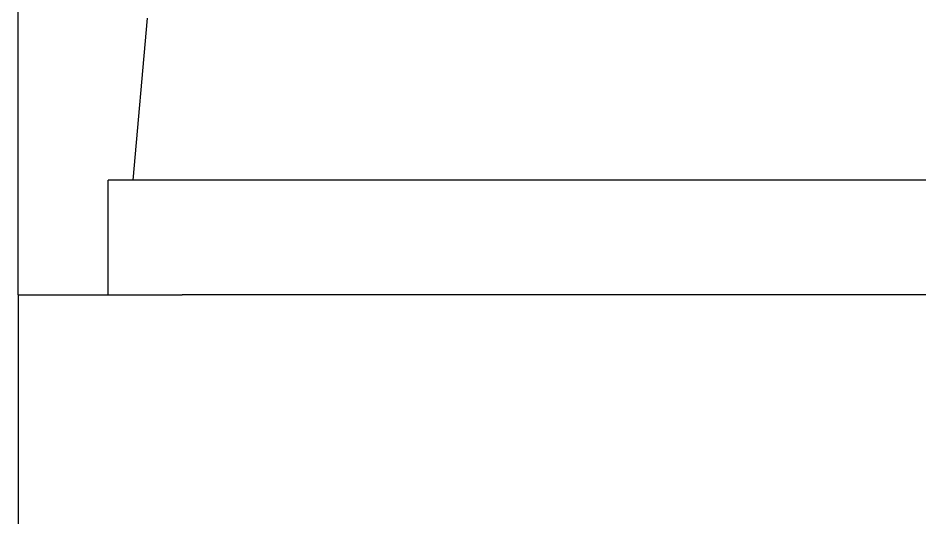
# Model space of a CAD drawing. Extents: x 8 to 293, y -214 to 82.
# Drawn here: x 147.98 to 153.47, y -87.88 to -84.83 of the extents above; entities that cross this region are included whole.
import ezdxf

# ---------------------------------------------------------------- set-up
doc = ezdxf.new("R2010")
doc.units = 0
doc.layers.get('0').update_dxf_attribs({"linetype": 'CONTINUOUS'})

msp = doc.modelspace()

# ---------------------------------------------------------------- linework, layer by layer
at = {"color": 7, "linetype": 'CONTINUOUS'}
for p, q in [((147.9765, -86.5194), (147.9765, -83.0194)), ((148.7629, -84.8313), (148.6765, -85.8194)), ((148.5265, -86.5194), (148.5265, -85.8194)), ((154.4265, -85.8194), (148.5265, -85.8194)), ((147.9765, -86.5194), (147.9765, -108.0194)), ((147.9765, -86.5194), (148.9765, -86.5194)), ((154.9765, -86.5194), (148.9765, -86.5194))]:
    msp.add_line(p, q, dxfattribs=at)

doc.saveas('drawing.dxf')
